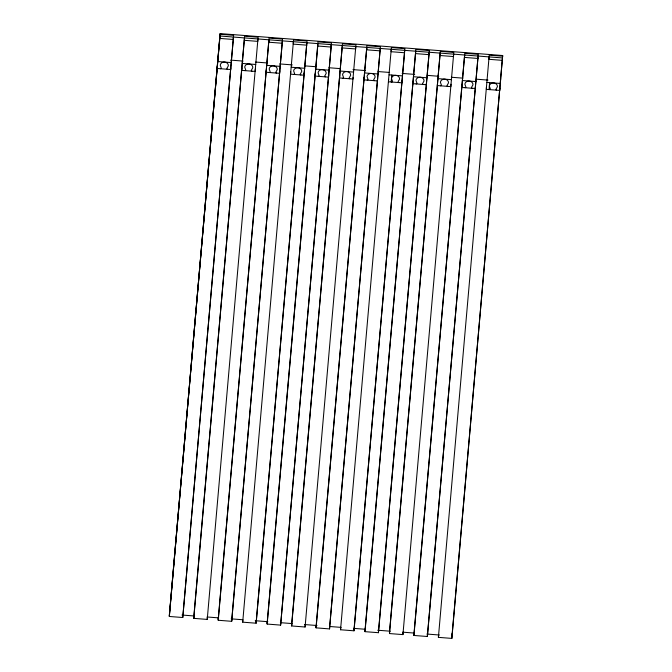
<?xml version="1.0" encoding="UTF-8"?>
<svg xmlns="http://www.w3.org/2000/svg" width="672" height="672" viewBox="0 0 672 672"><rect width="100%" height="100%" fill="white"/><g stroke="black" fill="none" stroke-linecap="round" stroke-linejoin="round"><path stroke-width="1.01" d="M169.285 615.796L220.164 34.272L233.629 35.322L182.767 617.518L169.319 616.468L220.13 33.6L502.673 55.532L451.861 638.4L438.404 637.358L438.522 634.948M182.767 617.518L231.437 60.178M217.375 66.066L217.258 68.477L230.714 69.527L230.79 67.914M217.988 59.136L218.106 56.725M169.319 616.468L220.13 33.6M193.729 617.694L244.608 36.17L258.09 37.22L207.236 619.416L193.78 618.366L193.897 615.955M207.236 619.416L207.354 617.005M241.844 67.964L241.718 70.375L255.175 71.425L255.293 69.014M193.78 618.366L244.474 37.909M282.391 40.849L231.697 621.314L218.24 620.264L218.358 617.854M257.922 38.951L257.804 41.362L244.348 40.32M231.697 621.314L231.815 618.904M266.305 69.863L266.188 72.274L279.636 73.324L279.762 70.913M306.852 42.748L256.158 623.213L242.701 622.163L242.827 619.752M256.158 623.213L256.276 620.802M290.766 71.761L290.648 74.172L304.105 75.222L304.223 72.811M293.395 41.706L293.278 44.117L306.734 45.158M267.12 623.389L317.999 41.874L331.481 42.916L280.619 625.111L267.162 624.061L267.288 621.65M280.619 625.111L331.313 44.646L331.195 47.057L317.738 46.015L317.856 43.604M315.227 73.66L315.109 76.07L328.566 77.12L328.684 74.71M291.581 625.288L342.46 43.772L355.942 44.814L305.08 627.01L291.631 625.96L291.749 623.557M305.08 627.01L305.206 624.599M339.688 75.566L339.57 77.969L353.027 79.019L353.102 77.406M291.631 625.96L342.325 45.503M380.234 48.443L329.549 628.908L316.092 627.858L316.21 625.456M355.774 46.544L355.656 48.955L342.199 47.914M329.549 628.908L329.666 626.497M364.157 77.465L364.031 79.867L377.488 80.917L377.605 78.506M404.704 50.35L354.01 630.806L340.553 629.765L340.67 627.354M354.01 630.806L354.127 628.396M388.618 79.363L388.5 81.774L401.948 82.816L402.074 80.405M391.247 49.3L391.129 51.71L404.578 52.752M364.972 630.983L415.85 49.468L429.332 50.509L378.47 632.705L365.014 631.663L365.14 629.252L353.615 628.354M378.47 632.705L378.588 630.294M413.078 81.262L412.961 83.672L426.418 84.714L426.535 82.303M365.014 631.663L415.708 51.198M389.432 632.881L440.311 51.366L453.793 52.408L402.931 634.603L389.483 633.562L389.6 631.151M402.931 634.603L403.049 632.192M437.539 83.16L437.422 85.571L450.878 86.612L450.996 84.202M389.483 633.562L440.168 53.096M478.086 56.045L427.392 636.502L413.944 635.46L414.061 633.049M453.625 54.146L453.508 56.557L440.051 55.507M427.392 636.502L427.518 634.091M462 85.058L461.882 87.469L475.339 88.511L475.415 86.906M451.861 638.4L452.096 633.578M486.469 86.957L486.343 89.368L499.8 90.409L499.918 87.998M489.098 56.893L488.972 59.304L502.429 60.354M500.531 81.06L500.648 78.649M231.529 59.17L233.461 37.052L233.344 39.463L219.887 38.422M218.198 619.592L269.069 38.069L282.551 39.119L231.68 620.634M218.24 620.264L268.934 39.808L268.817 42.218L282.265 43.26M242.701 622.163L293.538 39.967L307.012 41.017L256.141 622.532M267.162 624.061L317.738 46.015M316.042 627.186L366.92 45.671L380.402 46.712L329.616 627.186M316.092 627.858L366.786 47.401L366.66 49.812L380.117 50.854M340.553 629.765L391.381 47.569L404.863 48.611L353.993 630.126M391.188 81.976L391.793 75.046M378.68 629.244L429.164 52.248L429.047 54.65L415.59 53.609M413.893 634.78L464.772 53.264L478.254 54.306L427.375 635.83M413.944 635.46L464.638 54.995L464.512 57.406L477.968 58.456M438.404 637.358L489.233 55.163L502.715 56.204M489.04 89.578L489.644 82.639M451.928 636.678L502.673 55.532M220.013 36.011L502.547 57.943M230.546 60.11L243.104 61.085M255.654 62.059L267.17 62.95M279.728 63.924L292.286 64.898M304.844 65.873L316.352 66.763M328.91 67.738L340.418 68.636M352.976 69.611L365.534 70.585M378.092 71.56L389.6 72.45M402.158 73.424L414.716 74.399M427.274 75.373L438.791 76.272M451.34 77.246L462.857 78.137M476.456 79.195L487.973 80.086M217.862 61.538L231.319 62.588M242.332 63.437L255.78 64.487M266.792 65.344L280.249 66.385M291.253 67.242L304.71 68.284M315.714 69.14L329.171 70.182M340.175 71.039L353.632 72.08M364.644 72.937L378.092 73.979M389.105 74.836L402.562 75.877M413.566 76.734L427.022 77.776M438.026 78.632L451.483 79.674M462.487 80.531L475.944 81.572M486.956 82.429L500.405 83.471M181.994 615.031L194.552 616.006M207.11 616.98L218.618 617.879M231.176 618.853L242.684 619.744M255.242 620.718L267.8 621.692M280.358 622.667L291.875 623.566M304.424 624.54L316.982 625.514M329.54 626.489L341.057 627.379M377.681 630.227L390.239 631.201M402.797 632.176L414.305 633.066M426.863 634.04L439.421 635.015M496.625 90.166A0.84 0.722 2.8 0 1 496.154 88.964L497.414 86.73A4.049 3.478 2.8 0 0 493.685 82.95A4.049 3.478 2.8 0 0 489.342 86.108L490.199 88.502A0.84 0.722 2.8 0 1 489.518 89.611M472.164 88.267A0.84 0.722 2.8 0 1 471.694 87.066L472.954 84.832A4.049 3.478 2.8 0 0 469.216 81.052A4.049 3.478 2.8 0 0 464.881 84.21L465.73 86.604A0.84 0.722 2.8 0 1 465.058 87.713M447.703 86.369A0.84 0.722 2.8 0 1 447.233 85.168L448.484 82.933A4.049 3.478 2.8 0 0 444.755 79.153A4.049 3.478 2.8 0 0 440.412 82.312L441.269 84.706A0.84 0.722 2.8 0 1 440.597 85.814M423.242 84.47A0.84 0.722 2.8 0 1 422.764 83.269L424.024 81.035A4.049 3.478 2.8 0 0 420.294 77.255A4.049 3.478 2.8 0 0 415.951 80.413L416.808 82.807A0.84 0.722 2.8 0 1 416.136 83.916M398.773 82.564A0.84 0.722 2.8 0 1 398.303 81.371L399.563 79.136A4.049 3.478 2.8 0 0 395.833 75.356A4.049 3.478 2.8 0 0 391.49 78.506L392.347 80.909A0.84 0.722 2.8 0 1 391.675 82.018M374.312 80.665A0.84 0.722 2.8 0 1 373.842 79.472L375.102 77.238A4.049 3.478 2.8 0 0 371.364 73.458A4.049 3.478 2.8 0 0 367.03 76.608L367.886 79.002A0.84 0.722 2.8 0 1 367.206 80.119M349.852 78.767A0.84 0.722 2.8 0 1 349.381 77.566L350.641 75.34A4.049 3.478 2.8 0 0 346.903 71.56A4.049 3.478 2.8 0 0 342.569 74.71L343.417 77.104A0.84 0.722 2.8 0 1 342.745 78.221M325.391 76.868A0.84 0.722 2.8 0 1 324.92 75.667L326.172 73.441A4.049 3.478 2.8 0 0 322.442 69.661A4.049 3.478 2.8 0 0 318.1 72.811L318.956 75.205A0.84 0.722 2.8 0 1 318.284 76.322M300.922 74.97A0.84 0.722 2.8 0 1 300.451 73.769L301.711 71.543A4.049 3.478 2.8 0 0 297.982 67.763A4.049 3.478 2.8 0 0 293.639 70.913L294.496 73.307A0.84 0.722 2.8 0 1 293.824 74.424M276.461 73.072A0.84 0.722 2.8 0 1 275.99 71.87L277.25 69.644A4.049 3.478 2.8 0 0 273.521 65.864A4.049 3.478 2.8 0 0 269.178 69.014L270.035 71.408A0.84 0.722 2.8 0 1 269.363 72.526M252 71.173A0.84 0.722 2.8 0 1 251.53 69.972L252.79 67.746A4.049 3.478 2.8 0 0 249.052 63.966A4.049 3.478 2.8 0 0 244.717 67.116L245.574 69.51A0.84 0.722 2.8 0 1 244.894 70.627M227.539 69.275A0.84 0.722 2.8 0 1 227.069 68.074L228.329 65.848A4.049 3.478 2.8 0 0 224.591 62.068A4.049 3.478 2.8 0 0 220.256 65.218L221.105 67.612A0.84 0.722 2.8 0 1 220.433 68.729"/></g></svg>
